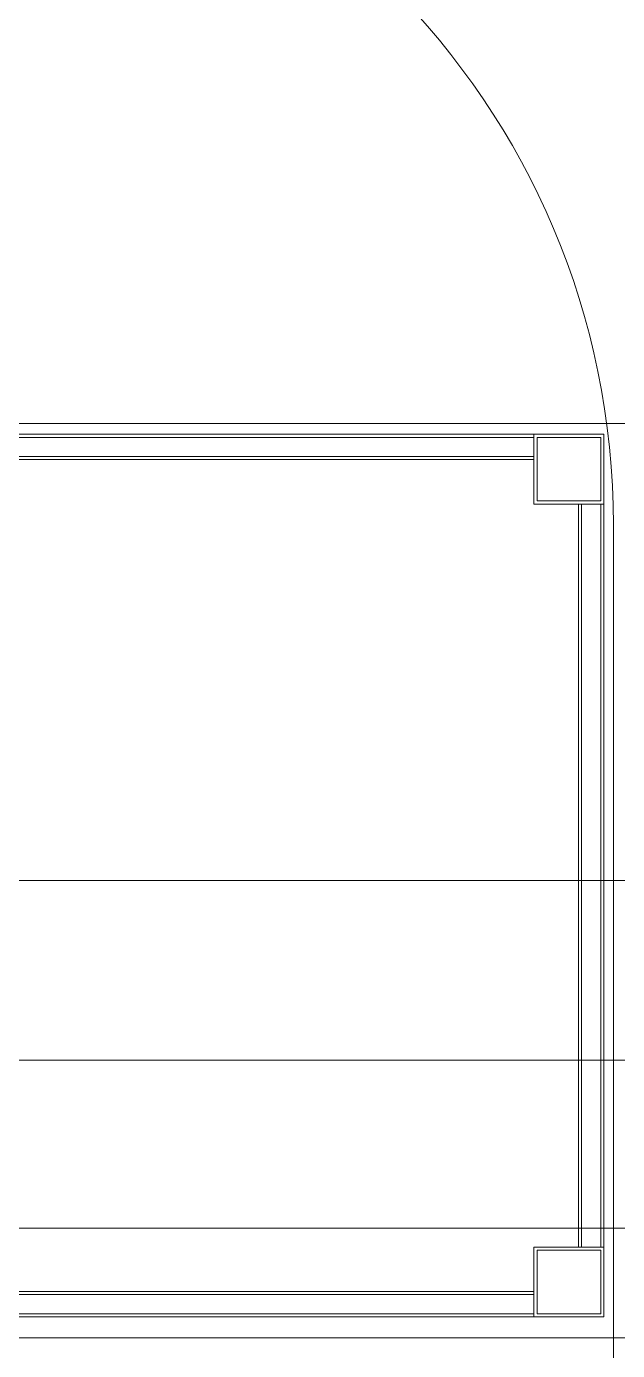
# Model space of a CAD drawing. Header units: millimetres. Extents: x -76632 to 443185, y -33181 to 192400.
# Drawn here: x 294660 to 303965, y 143800 to 164650 of the extents above; entities that cross this region are included whole.
import ezdxf

# ---------------------------------------------------------------- set-up
doc = ezdxf.new("R2010")
doc.units = ezdxf.units.MM
doc.linetypes.add('轴网线', pattern=[22.04, 18.38, -1.83, 0, -1.83])
for name, color, linetype, lineweight in [('A-DETL-THIN', 8, 'Continuous', 5), ('A-GENM', 8, 'Continuous', 5), ('S-BEAM', 8, 'Continuous', 5), ('S-FNDN', 8, 'Continuous', 5), ('S-GRID', 8, 'Continuous', 9)]:
    doc.layers.add(name, color=color, linetype=linetype, lineweight=lineweight)

# ---------------------------------------------------------------- blocks, each defined once
blk = doc.blocks.new('机动车-大型货车 - LH-A-机动车-大型货车-1174524-LAY-1F-1_500-A')
at = {"layer": 'A-GENM'}
for p, q in [((1065, 4833), (-1065, 4833)), ((-1065, 4833), (-1065, 4678)), ((-863, 4986), (863, 4986)), ((1065, 4678), (1065, 4833)), ((-1126, 4666), (1126, 4666)), ((-1065, 4678), (1065, 4678)), ((-1464, 4336), (-1447, 4422)), ((-1321, 4403), (-1464, 4336)), ((-1447, 4422), (-1388, 4450)), ((-1388, 4450), (-1321, 4418)), ((-1321, 4418), (-1321, 4527)), ((-1321, 3982), (-1321, 4403)), ((-1065, 4298), (-1065, 4418)), ((1065, 4298), (1065, 4418)), ((1321, 4527), (1321, 4418)), ((1321, 4418), (1388, 4450)), ((1321, 4403), (1321, 3982)), ((1464, 4336), (1321, 4403)), ((1388, 4450), (1447, 4422)), ((1447, 4422), (1464, 4336)), ((1067, 4298), (-1065, 4298)), ((-1065, 4298), (-1065, 2814)), ((1067, 2814), (1067, 4298)), ((-1274, 3935), (-1321, 3982)), ((926, 4119), (-926, 4119)), ((-926, 4119), (-926, 2932)), ((926, 2932), (926, 4119)), ((1321, 3982), (1274, 3935)), ((-1210, 3904), (-1274, 3935)), ((-1210, 2684), (-1210, 3904)), ((1274, 3935), (1210, 3904)), ((1210, 3904), (1210, 2684)), ((-926, 2932), (-991, 2932)), ((-926, 2932), (926, 2932)), ((926, 2932), (991, 2932)), ((-1126, 2756), (-1186, 2696)), ((-1087, 2782), (-1126, 2756)), ((-1065, 2814), (1067, 2814)), ((1087, 2782), (1126, 2756)), ((1126, 2756), (1186, 2696)), ((-1323, 2696), (1323, 2696)), ((-1323, 2684), (-1210, 2684)), ((-1323, -8197), (-1323, 2684)), ((-1323, 2503), (1323, 2503)), ((1210, 2684), (1323, 2684)), ((1323, 2684), (1323, -8197)), ((1323, -8197), (-1323, -8197))]:
    blk.add_line(p, q, dxfattribs=at)
for centre, radius, start, end in [((-863, 4527), 458, 90, 180), ((-4571, 3721), 3572, 11.033, 18.6917), ((863, 4527), 458, 360, 90), ((4571, 3721), 3572, 161.3083, 168.967), ((-991, 2867), 65, 90, 150), ((991, 2867), 65, 30, 90), ((-1094, 2810), 29.1, 282.5858, 7.4142), ((-925, 2829), 141, 150, 186.2339), ((925, 2829), 141, 353.7661, 30), ((1094, 2810), 29.1, 172.5858, 257.4142)]:
    blk.add_arc(centre, radius, start, end, dxfattribs=at)

msp = doc.modelspace()

# ---------------------------------------------------------------- linework, layer by layer
at = {"layer": 'A-DETL-THIN', "transparency": 33554687}
msp.add_line((303900, 6200), (303900, 156800.1), dxfattribs=at)
msp.add_arc((291900, 156800.1), 12000, 0, 90, dxfattribs=at)
at = {"layer": 'S-BEAM', "transparency": 33554687}
for p, q in [((293100, 158230), (302650, 158230)), ((293150, 158180), (302650, 158180)), ((302650, 158230), (302650, 158180)), ((302650, 157880), (293150, 157880)), ((302650, 157880), (302650, 157830)), ((302650, 157830), (293100, 157830)), ((303350, 157130), (303400, 157130)), ((303350, 145430), (303350, 157130)), ((303400, 145430), (303400, 157130)), ((303700, 157130), (303750, 157130)), ((303700, 145430), (303700, 157130)), ((303750, 145430), (303750, 157130)), ((303350, 145430), (303400, 145430)), ((303700, 145430), (303750, 145430)), ((293100, 144730), (302650, 144730)), ((302650, 144730), (302650, 144680)), ((293150, 144680), (302650, 144680)), ((302650, 144330), (293100, 144330)), ((302650, 144380), (293150, 144380)), ((302650, 144380), (302650, 144330))]:
    msp.add_line(p, q, dxfattribs=at)
at = {"layer": 'S-FNDN', "transparency": 33554687}
for p, q in [((303750, 158230), (302650, 158230)), ((302650, 158230), (302650, 157130)), ((302700, 157180), (302700, 158180)), ((302700, 158180), (303700, 158180)), ((303700, 158180), (303700, 157180)), ((303750, 158230), (303750, 157130)), ((302650, 157130), (303750, 157130)), ((303700, 157180), (302700, 157180)), ((303350, 145430), (302650, 145430)), ((302650, 145430), (302650, 144330)), ((302700, 144380), (302700, 145380)), ((302700, 145380), (303700, 145380)), ((303400, 145430), (303350, 145430)), ((303700, 145430), (303400, 145430)), ((303750, 145430), (303700, 145430)), ((303700, 145380), (303700, 144380)), ((303750, 145430), (303750, 144330)), ((302650, 144330), (303750, 144330)), ((303700, 144380), (302700, 144380))]:
    msp.add_line(p, q, dxfattribs=at)
at = {"layer": 'S-GRID', "linetype": '轴网线', "transparency": 33554687}
for p, q in [((-16000, 158400), (308800, 158400)), ((-16000, 151200), (308800, 151200)), ((-16000, 144000), (308800, 144000))]:
    msp.add_line(p, q, dxfattribs=at)

# ---------------------------------------------------------------- block references
at = {"layer": 'A-GENM', "transparency": 33554687, "rotation": 270}
msp.add_blockref('机动车-大型货车 - LH-A-机动车-大型货车-1174524-LAY-1F-1_500-A', (301850, 147050), dxfattribs=at)

doc.saveas('drawing.dxf')
